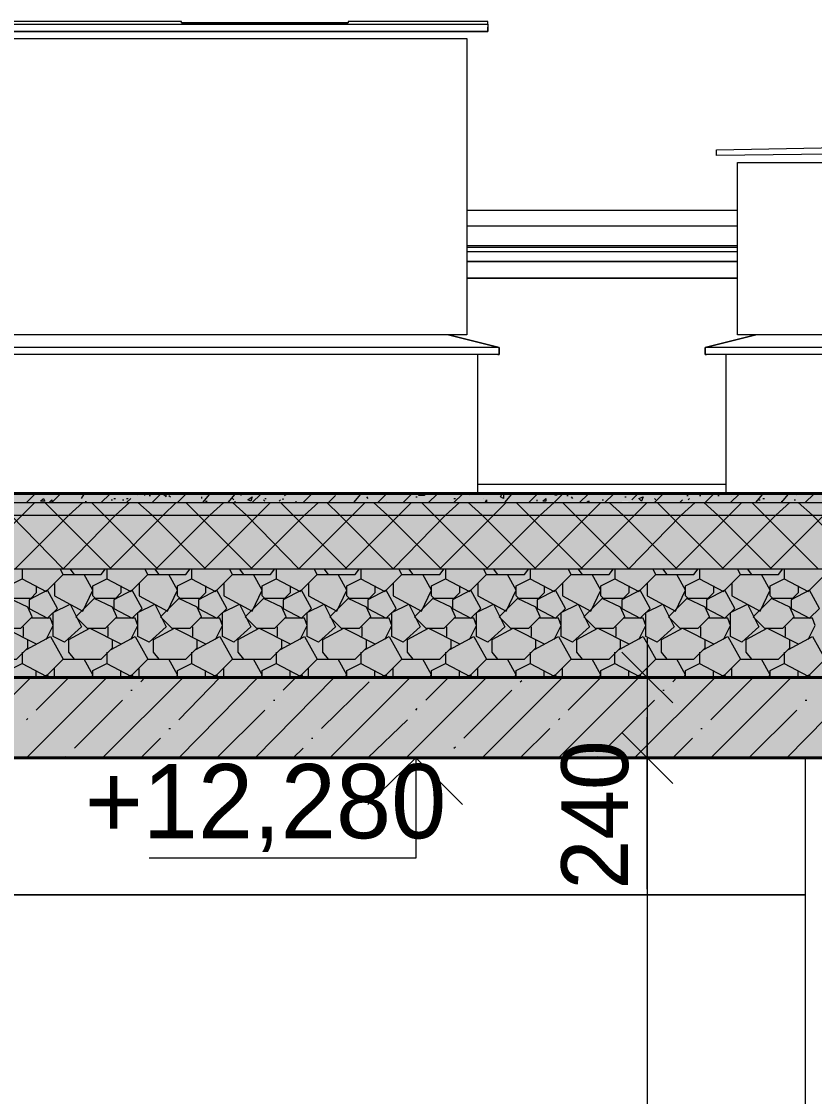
# Model space of a CAD drawing. Header units: millimetres. Extents: x -136833 to 49383, y -8033 to 344618.
# Drawn here: x -98698 to -96319, y 59918 to 63144 of the extents above; entities that cross this region are included whole.
import ezdxf

# ---------------------------------------------------------------- set-up
doc = ezdxf.new("R2010")
doc.units = ezdxf.units.MM
doc.layers.add('PDF _Геометрия', color=7, linetype='Continuous', true_color=0x1d1d1d)
doc.layers.add('PDF _Сплошная заливка', color=7, linetype='Continuous', true_color=0xffffff)
doc.layers.add('PDF _Текст', color=7, linetype='Continuous')

msp = doc.modelspace()

# ---------------------------------------------------------------- hatches: boundary and pattern name
at = {"layer": 'PDF _Сплошная заливка', "transparency": 33554559}
h = msp.add_hatch(color=256, dxfattribs=at)
h.paths.add_polyline_path([(-102920.0156825811, 61742.44680324777), (-103025.8424286877, 61746.67987309203), (-103135.9022446387, 61746.67987309203), (-103135.9022446387, 61725.5145238707), (-103038.5416382205, 61725.5145238707), (-102945.4141016467, 61721.28145402644), (-102848.0534952286, 61717.04838418216), (-102754.9259586547, 61712.81531433791), (-102657.5653522366, 61708.58224449364), (-102564.4378156627, 61704.34917464937), (-90026.08493694625, 61700.11610480511), (-90026.08493694625, 61725.5145238707), (-102598.3023744169, 61729.74759371496), (-102809.9558666302, 61738.2137334035)])
h.paths.add_polyline_path([(-83325.13537347288, 61700.11610480511), (-83325.13537347288, 61725.5145238707), (-85666.02299735206, 61725.5145238707), (-85666.02299735206, 61700.11610480511)])
h.paths.add_polyline_path([(-78033.79806814012, 61725.5145238707), (-77805.21229654975, 61725.5145238707), (-77805.21229654975, 61746.67987309203), (-78093.06104595985, 61746.67987309203), (-78385.1428652142, 61742.44680324777), (-78672.99161462432, 61738.2137334035), (-78965.07343387869, 61733.98066355923), (-78965.07343387869, 61708.58224449364)])
h = msp.add_hatch(color=256, dxfattribs=at)
h.paths.add_polyline_path([(-102598.3023744169, 61704.34917464937), (-103042.7747080648, 61725.5145238707), (-103135.9022446387, 61725.5145238707), (-103135.9022446387, 61683.18382542804), (-103025.8424286877, 61683.18382542804), (-102920.0156825811, 61678.95075558377), (-102809.9558666302, 61674.7176857395), (-102598.3023744169, 61666.25154605097), (-90026.08493694625, 61662.01847620671), (-90026.08493694625, 61700.11610480511)])
h.paths.add_polyline_path([(-83325.13537347288, 61662.01847620671), (-83325.13537347288, 61700.11610480511), (-85666.02299735206, 61700.11610480511), (-85666.02299735206, 61662.01847620671)])
h.paths.add_polyline_path([(-78033.79806814012, 61683.18382542804), (-77805.21229654975, 61683.18382542804), (-77805.21229654975, 61725.5145238707), (-78033.79806814012, 61725.5145238707), (-78965.07343387869, 61708.58224449364), (-78965.07343387869, 61666.25154605097)])
h = msp.add_hatch(color=256, dxfattribs=at)
h.paths.add_polyline_path([(-102920.0156825811, 61678.95075558377), (-103025.8424286877, 61683.18382542804), (-103135.9022446387, 61683.18382542804), (-103135.9022446387, 61522.32717134593), (-103025.8424286877, 61522.32717134593), (-102920.0156825811, 61518.09410150167), (-102809.9558666302, 61513.8610316574), (-102598.3023744169, 61505.39489196886), (-90026.08493694625, 61501.1618221246), (-90026.08493694625, 61662.01847620671), (-102598.3023744169, 61666.25154605097), (-102809.9558666302, 61674.7176857395)])
h.paths.add_polyline_path([(-83325.13537347288, 61501.1618221246), (-83325.13537347288, 61662.01847620671), (-85666.02299735206, 61662.01847620671), (-85666.02299735206, 61501.1618221246)])
h.paths.add_polyline_path([(-78093.06104595985, 61522.32717134593), (-77805.21229654975, 61522.32717134593), (-77805.21229654975, 61683.18382542804), (-78033.79806814012, 61683.18382542804), (-78965.07343387869, 61666.25154605097), (-78965.07343387869, 61509.62796181313), (-78672.99161462432, 61513.8610316574), (-78385.1428652142, 61518.09410150167)])
h = msp.add_hatch(color=256, dxfattribs=at)
h.paths.add_polyline_path([(-90026.08493694625, 61175.2154441161), (-90026.08493694625, 61501.1618221246), (-102598.3023744169, 61505.39489196886), (-102809.9558666302, 61513.8610316574), (-102920.0156825811, 61518.09410150167), (-103025.8424286877, 61522.32717134593), (-103135.9022446387, 61522.32717134593), (-103135.9022446387, 61175.2154441161)])
h.paths.add_polyline_path([(-83325.13537347288, 61175.2154441161), (-83325.13537347288, 61501.1618221246), (-85666.02299735206, 61501.1618221246), (-85666.02299735206, 61175.2154441161)])
h.paths.add_polyline_path([(-78965.07343387869, 61509.62796181313), (-78965.07343387869, 61175.2154441161), (-77805.21229654975, 61175.2154441161), (-77805.21229654975, 61522.32717134593), (-78093.06104595985, 61522.32717134593), (-78385.1428652142, 61518.09410150167), (-78672.99161462432, 61513.8610316574)])
h = msp.add_hatch(color=256, dxfattribs=at)
h.paths.add_polyline_path([(-89594.3118128311, 60933.93046299292), (-89594.3118128311, 61174.94611923026), (-103546.0112988801, 61174.94611923026), (-103546.0112988801, 60933.93046299292)])
h.paths.add_polyline_path([(146.768885612255, 60933.93046299292), (146.768885612255, 61174.94611923026), (-22999.65702283529, 61174.94611923026), (-22999.65702283529, 60933.93046299292)])
h.paths.add_polyline_path([(-23351.00181990939, 60933.93046299292), (-23351.00181990939, 61174.94611923026), (-26352.24833949412, 61174.94611923026), (-26352.24833949412, 60933.93046299292)])
h.paths.add_polyline_path([(-26398.81210778105, 60933.93046299292), (-26398.81210778105, 61174.94611923026), (-44097.27712665802, 61174.94611923026), (-44097.27712665802, 60933.93046299292)])
h.paths.add_polyline_path([(-45350.26580056082, 60933.93046299292), (-45350.26580056082, 61174.94611923026), (-51128.40613798419, 61174.94611923026), (-51128.40613798419, 60933.93046299292)])
h.paths.add_polyline_path([(-77398.8375915002, 60933.93046299292), (-77398.8375915002, 61174.94611923026), (-79396.84655799383, 61174.94611923026), (-79396.84655799383, 60933.93046299292)])
h.paths.add_polyline_path([(-82897.59531920198, 60933.93046299292), (-82897.59531920198, 61174.94611923026), (-86097.79612146723, 61174.94611923026), (-86097.79612146723, 60933.93046299292)])

# ---------------------------------------------------------------- linework, layer by layer
at = {"layer": 'PDF _Геометрия', "color": 7, "lineweight": 9}
for points in [[(-101260.6523036287, 63135.12678201134), (-97298.49892939557, 63135.12678201134), (-97298.49892939557, 63143.59292169987), (-97717.57284397793, 63143.59292169987), (-97717.57284397793, 63139.3598518556), (-98217.07508560133, 63139.3598518556), (-98217.07508560133, 63143.59292169987), (-98885.9001209954, 63143.59292169987), (-98885.9001209954, 63139.3598518556), (-99385.40236261881, 63139.3598518556), (-99385.40236261881, 63143.59292169987), (-100096.5580964555, 63143.59292169987), (-100397.1060553984, 63143.59292169987), (-101260.6523036287, 63143.59292169987)], [(-97463.58865332196, 62203.85141627279), (-101201.389325809, 62203.85141627279), (-101201.389325809, 63092.79608356869), (-97463.58865332196, 63092.79608356869), (-97361.99497705957, 63092.79608356869), (-97361.99497705957, 62203.85141627279)], [(-95931.2173696976, 62771.08277540445), (-95249.69312477074, 62758.38356587165), (-95249.69312477074, 62741.45128649459), (-95931.2173696976, 62749.91742618313), (-96180.9684905093, 62745.68435633885), (-95931.2173696976, 62749.91742618313), (-96612.74161462445, 62741.45128649459), (-96612.74161462445, 62758.38356587165)], [(-95414.78284869713, 62203.85141627279), (-96549.24556696045, 62203.85141627279), (-96549.24556696045, 62720.28593727326), (-95414.78284869713, 62720.28593727326), (-95308.95610259047, 62720.28593727326), (-95308.95610259047, 62203.85141627279)], [(-97361.99497705957, 62423.97104817462), (-96549.24556696045, 62423.97104817462)], [(-97361.99497705957, 62373.17421004343), (-96549.24556696045, 62373.17421004343)], [(-96346.05821443569, 60523.32268809911), (-103047.0077779091, 60523.32268809911)]]:
    msp.add_lwpolyline(points, close=True, dxfattribs=at)
for points in [[(-97298.49892939557, 63135.12678201134), (-97298.49892939557, 63113.96143279001), (-101260.6523036287, 63113.96143279001), (-101260.6523036287, 63126.6606423228)], [(-101260.6523036287, 63135.12678201134), (-101260.6523036287, 63113.96143279001), (-97298.49892939557, 63113.96143279001), (-97298.49892939557, 63126.6606423228)], [(-98217.07508560133, 63139.3598518556), (-97717.57284397793, 63139.3598518556)], [(-96549.24556696045, 62576.36156256821), (-97361.99497705957, 62576.36156256821)], [(-96549.24556696045, 62529.79779428128), (-97361.99497705957, 62529.79779428128)], [(-96549.24556696045, 62470.53481646155), (-97361.99497705957, 62470.53481646155)], [(-97361.99497705957, 62466.30174661728), (-96549.24556696045, 62466.30174661728)], [(-97361.99497705957, 62453.60253708448), (-96549.24556696045, 62453.60253708448)], [(-103127.4361049501, 61755.14601278055), (-103127.4361049501, 62373.17421004343), (-103131.6691747944, 62373.17421004343), (-103135.9022446387, 62373.17421004343), (-103144.3683843272, 62373.17421004343), (-103296.7588987208, 62373.17421004343), (-103296.7588987208, 61175.2154441161), (-103144.3683843272, 61175.2154441161), (-103135.9022446387, 61175.2154441161), (-90026.08493694625, 61175.2154441161), (-90026.08493694625, 61501.1618221246), (-90026.08493694625, 61662.01847620671), (-90026.08493694625, 61700.11610480511), (-90026.08493694625, 61725.5145238707), (-90026.08493694625, 61729.74759371496), (-102598.3023744169, 61729.74759371496), (-103127.4361049501, 61755.14601278055), (-101235.2538845631, 61755.14601278055)], [(-97268.86744048572, 62144.58843845306), (-97264.63437064145, 62144.58843845306), (-97264.63437064145, 62165.75378767438), (-97417.02488503503, 62203.85141627279), (-97264.63437064145, 62165.75378767438), (-101294.5168623829, 62165.75378767438), (-101142.1263479893, 62203.85141627279), (-101294.5168623829, 62165.75378767438), (-101294.5168623829, 62144.58843845306), (-101290.2837925386, 62144.58843845306)], [(-95215.8285660166, 62165.75378767438), (-95215.8285660166, 62144.58843845306), (-96646.60617337859, 62144.58843845306), (-96646.60617337859, 62165.75378767438), (-96494.215658985, 62203.85141627279), (-96646.60617337859, 62165.75378767438), (-96646.60617337859, 62144.58843845306), (-96642.37310353431, 62144.58843845306)], [(-95368.2190804102, 62203.85141627279), (-95215.8285660166, 62165.75378767438), (-96646.60617337859, 62165.75378767438)], [(-97264.63437064145, 62165.75378767438), (-97264.63437064145, 62144.58843845306), (-101294.5168623829, 62144.58843845306), (-101294.5168623829, 62165.75378767438)], [(-97328.13041830545, 61729.74759371496), (-97328.13041830545, 62144.58843845306)], [(-96583.1101257146, 61729.74759371496), (-96583.1101257146, 62144.58843845306)], [(-97328.13041830545, 61755.14601278055), (-96583.1101257146, 61755.14601278055)], [(-96820.1620369935, 61293.74139975555), (-96820.1620369935, 60933.93046299292), (-96820.1620369935, 57056.43848564509), (-96820.1620369935, 56734.72517748085), (-96820.1620369935, 52857.23320013301), (-96820.1620369935, 52535.51989196878), (-96820.1620369935, 48653.79484477669), (-96820.1620369935, 48285.51776832552), (-96820.1620369935, 45136.11380419148)], [(-96714.33529088684, 61175.2154441161), (-96820.1620369935, 61175.2154441161), (-96938.68799263296, 61175.2154441161)], [(-96820.1620369935, 60540.25496747618), (-96820.1620369935, 60997.42651065691), (-96820.1620369935, 61056.68948847664)], [(-96346.05821443569, 60933.93046299292), (-103047.0077779091, 60933.93046299292), (-103047.0077779091, 60523.32268809911)], [(-96773.59826870657, 60933.93046299292), (-97082.612367338, 60933.93046299292), (-97514.38549145315, 60933.93046299292), (-97514.38549145315, 60633.38250405002), (-98314.43569201947, 60633.38250405002)], [(-97366.22804690384, 60933.93046299292), (-97666.77600584674, 60933.93046299292)], [(-96714.33529088684, 60933.93046299292), (-96820.1620369935, 60933.93046299292), (-96938.68799263296, 60933.93046299292)], [(-96244.4645381733, 60933.93046299292), (-96346.05821443569, 60933.93046299292), (-96346.05821443569, 57056.43848564509)]]:
    msp.add_lwpolyline(points, dxfattribs=at)
at = {"layer": 'PDF _Геометрия', "color": 7, "lineweight": 40}
msp.add_lwpolyline([(-91194.41221396372, 60933.93046299292), (-89594.3118128311, 60933.93046299292), (-89594.3118128311, 61175.2154441161), (-103296.7588987208, 61175.2154441161), (-103296.7588987208, 62373.17421004343), (-103546.5100195325, 62373.17421004343), (-103546.5100195325, 61175.2154441161), (-103546.5100195325, 60933.93046299292), (-103546.5100195325, 60353.99989432845), (-103047.0077779091, 60353.99989432845), (-103047.0077779091, 60933.93046299292), (-91693.91445558713, 60933.93046299292), (-91693.91445558713, 59973.0236083445), (-91194.41221396372, 59973.0236083445)], close=True, dxfattribs=at)
at = {"layer": 'PDF _Геометрия', "color": 7, "lineweight": 20}
for points in [[(-103131.6691747944, 61755.14601278055), (-103135.9022446387, 61755.14601278055), (-103135.9022446387, 61750.9129429363), (-102598.3023744169, 61725.5145238707), (-90026.08493694625, 61725.5145238707), (-102598.3023744169, 61725.5145238707), (-103135.9022446387, 61746.67987309203), (-103135.9022446387, 61750.9129429363)], [(-103135.9022446387, 61746.67987309203), (-103135.9022446387, 61725.5145238707), (-102598.3023744169, 61700.11610480511), (-90026.08493694625, 61700.11610480511)], [(-103135.9022446387, 61725.5145238707), (-103135.9022446387, 61683.18382542804), (-102598.3023744169, 61662.01847620671), (-90026.08493694625, 61662.01847620671)], [(-103135.9022446387, 61683.18382542804), (-103135.9022446387, 61522.32717134593), (-102598.3023744169, 61501.1618221246), (-90026.08493694625, 61501.1618221246)]]:
    msp.add_lwpolyline(points, dxfattribs=at)
at = {"layer": 'PDF _Геометрия', "lineweight": 9}
for points in [[(-98682.71276847064, 61700.11610480511), (-98657.31434940503, 61725.5145238707)], [(-98614.98365096237, 61700.11610480511), (-98606.51751127384, 61708.58224449364), (-98606.51751127384, 61700.11610480511), (-98581.11909220825, 61725.5145238707)], [(-98517.62304454425, 61712.81531433791), (-98509.15690485571, 61725.5145238707)], [(-98458.36006672452, 61700.11610480511), (-98432.96164765893, 61725.5145238707)], [(-98428.72857781465, 61708.58224449364), (-98424.4955079704, 61708.58224449364)], [(-98420.26243812611, 61712.81531433791), (-98416.02936828186, 61712.81531433791)], [(-98394.86401906052, 61708.58224449364), (-98390.63094921625, 61708.58224449364)], [(-98382.16480952772, 61700.11610480511), (-98369.46559999493, 61712.81531433791)], [(-98382.16480952772, 61712.81531433791), (-98377.93173968347, 61712.81531433791)], [(-98348.3002507736, 61721.28145402644), (-98348.3002507736, 61721.28145402644)], [(-98327.13490155226, 61721.28145402644), (-98327.13490155226, 61725.5145238707)], [(-98314.43569201947, 61721.28145402644), (-98310.2026221752, 61721.28145402644)], [(-98305.96955233093, 61700.11610480511), (-98280.57113326533, 61725.5145238707)], [(-98272.10499357681, 61725.5145238707), (-98263.63885388827, 61717.04838418216), (-98263.63885388827, 61725.5145238707)], [(-98255.17271419974, 61721.28145402644), (-98250.93964435547, 61717.04838418216)], [(-98229.77429513415, 61700.11610480511), (-98204.37587606855, 61725.5145238707)], [(-98157.81210778162, 61717.04838418216), (-98157.81210778162, 61712.81531433791)], [(-98153.57903793735, 61700.11610480511), (-98132.41368871601, 61725.5145238707)], [(-98145.11289824882, 61704.34917464937), (-98140.87982840455, 61704.34917464937)], [(-98077.38378074055, 61700.11610480511), (-98056.21843151923, 61725.5145238707)], [(-98064.68457120776, 61712.81531433791), (-98060.4515013635, 61708.58224449364)], [(-98056.21843151923, 61700.11610480511), (-98056.21843151923, 61704.34917464937)], [(-98039.28615214216, 61725.5145238707), (-98039.28615214216, 61721.28145402644)], [(-98005.42159338803, 61700.11610480511), (-97980.02317432244, 61725.5145238707)], [(-97971.55703463391, 61708.58224449364), (-97967.32396478964, 61704.34917464937)], [(-97967.32396478964, 61712.81531433791), (-97963.09089494537, 61712.81531433791)], [(-97924.99326634698, 61704.34917464937), (-97920.76019650271, 61708.58224449364)], [(-97912.29405681418, 61708.58224449364), (-97912.29405681418, 61712.81531433791)], [(-97908.06098696991, 61721.28145402644), (-97903.82791712564, 61725.5145238707)], [(-97874.19642821577, 61704.34917464937), (-97874.19642821577, 61700.11610480511)], [(-97853.03107899445, 61700.11610480511), (-97827.63265992884, 61725.5145238707)], [(-97776.83582179766, 61700.11610480511), (-97755.67047257633, 61721.28145402644)], [(-97700.64056460088, 61700.11610480511), (-97679.47521537954, 61725.5145238707)], [(-97662.54293600247, 61717.04838418216), (-97658.3098661582, 61712.81531433791)], [(-97628.67837724835, 61700.11610480511), (-97603.27995818274, 61725.5145238707)], [(-97603.27995818274, 61704.34917464937), (-97603.27995818274, 61704.34917464937)], [(-97552.48312005155, 61700.11610480511), (-97527.08470098596, 61725.5145238707)], [(-97514.38549145315, 61717.04838418216), (-97510.15242160889, 61717.04838418216)], [(-97488.98707238756, 61725.5145238707), (-97488.98707238756, 61721.28145402644), (-97505.91935176463, 61721.28145402644), (-97505.91935176463, 61725.5145238707)], [(-97476.28786285475, 61700.11610480511), (-97450.88944378917, 61725.5145238707)], [(-97400.09260565796, 61700.11610480511), (-97374.69418659237, 61725.5145238707)], [(-97400.09260565796, 61712.81531433791), (-97395.85953581371, 61712.81531433791)], [(-97353.52883737104, 61721.28145402644), (-97353.52883737104, 61721.28145402644)], [(-97311.19813892838, 61712.81531433791), (-97311.19813892838, 61712.81531433791)], [(-97306.96506908411, 61700.11610480511), (-97302.73199923984, 61708.58224449364), (-97302.73199923984, 61700.11610480511)], [(-97302.73199923984, 61501.1618221246), (-97141.87534515772, 61662.01847620671), (-97099.54464671508, 61700.11610480511), (-97074.14622764947, 61725.5145238707)], [(-97251.93516110865, 61725.5145238707), (-97251.93516110865, 61712.81531433791), (-97260.40130079718, 61717.04838418216), (-97256.16823095293, 61725.5145238707)], [(-97247.7020912644, 61700.11610480511), (-97226.53674204304, 61725.5145238707)], [(-97175.73990391186, 61700.11610480511), (-97150.34148484626, 61725.5145238707)], [(-97150.34148484626, 61704.34917464937), (-97150.34148484626, 61708.58224449364)], [(-97099.54464671508, 61725.5145238707), (-97095.3115768708, 61721.28145402644)], [(-97091.07850702654, 61721.28145402644), (-97091.07850702654, 61725.5145238707)], [(-97061.44701811667, 61721.28145402644), (-97057.2139482724, 61721.28145402644)], [(-97048.74780858387, 61717.04838418216), (-97044.51473873961, 61712.81531433791)], [(-97023.34938951828, 61700.11610480511), (-96997.95097045269, 61725.5145238707)], [(-97002.18404029694, 61700.11610480511), (-96997.95097045269, 61704.34917464937), (-96997.95097045269, 61700.11610480511)], [(-96997.95097045269, 61704.34917464937), (-96993.7179006084, 61704.34917464937)], [(-96955.62027201001, 61708.58224449364), (-96951.38720216576, 61708.58224449364)], [(-96947.15413232148, 61700.11610480511), (-96921.75571325589, 61725.5145238707)], [(-96887.89115450176, 61717.04838418216), (-96883.65808465748, 61717.04838418216)], [(-96866.72580528042, 61708.58224449364), (-96849.79352590337, 61725.5145238707)], [(-96798.99668777216, 61700.11610480511), (-96773.59826870657, 61725.5145238707)], [(-96798.99668777216, 61712.81531433791), (-96794.7636179279, 61708.58224449364)], [(-96756.66598932951, 61725.5145238707), (-96756.66598932951, 61725.5145238707)], [(-96722.80143057537, 61700.11610480511), (-96714.33529088684, 61708.58224449364)], [(-96701.63608135405, 61721.28145402644), (-96697.40301150977, 61721.28145402644)], [(-96697.40301150977, 61708.58224449364), (-96693.16994166552, 61712.81531433791)], [(-96663.53845275566, 61721.28145402644), (-96659.30538291138, 61721.28145402644)], [(-96646.60617337859, 61700.11610480511), (-96621.20775431299, 61725.5145238707)], [(-96608.5085447802, 61721.28145402644), (-96604.27547493592, 61721.28145402644)], [(-96570.41091618179, 61700.11610480511), (-96545.0124971162, 61725.5145238707)], [(-96566.17784633752, 61717.04838418216), (-96566.17784633752, 61717.04838418216)], [(-96494.215658985, 61700.11610480511), (-96473.05030976367, 61725.5145238707)], [(-96485.74951929647, 61708.58224449364), (-96481.5164494522, 61708.58224449364)], [(-96473.05030976367, 61712.81531433791), (-96468.8172399194, 61712.81531433791)], [(-96418.0204017882, 61704.34917464937), (-96418.0204017882, 61700.11610480511), (-96396.85505256688, 61725.5145238707)], [(-96379.92277318981, 61708.58224449364), (-96375.68970334555, 61708.58224449364)], [(-96371.45663350128, 61721.28145402644), (-96371.45663350128, 61721.28145402644)], [(-96367.22356365703, 61700.11610480511), (-96324.89286521435, 61662.01847620671), (-96168.2692809765, 61501.1618221246), (-96011.64569673865, 61662.01847620671), (-95969.314998296, 61700.11610480511), (-95943.9165792304, 61725.5145238707)], [(-96346.05821443569, 61700.11610480511), (-96320.6597953701, 61725.5145238707)], [(-98856.26863208554, 61501.1618221246), (-98695.41197800342, 61662.01847620671), (-98657.31434940503, 61700.11610480511)], [(-98771.60723520021, 61700.11610480511), (-98729.27653675756, 61662.01847620671), (-98572.65295251971, 61501.1618221246), (-98416.02936828186, 61662.01847620671), (-98373.69866983918, 61700.11610480511)], [(-98716.57732722475, 61501.1618221246), (-98555.72067314264, 61662.01847620671), (-98513.38997469998, 61700.11610480511)], [(-98428.72857781465, 61501.1618221246), (-98589.58523189677, 61662.01847620671), (-98627.68286049517, 61700.11610480511)], [(-98289.03727295386, 61501.1618221246), (-98449.89392703598, 61662.01847620671), (-98487.99155563438, 61700.11610480511)], [(-98432.96164765893, 61501.1618221246), (-98272.10499357681, 61662.01847620671), (-98234.0073649784, 61700.11610480511)], [(-98145.11289824882, 61501.1618221246), (-98305.96955233093, 61662.01847620671), (-98348.3002507736, 61700.11610480511)], [(-98293.27034279813, 61501.1618221246), (-98132.41368871601, 61662.01847620671), (-98090.08299027337, 61700.11610480511)], [(-98005.42159338803, 61501.1618221246), (-98166.27824747015, 61662.01847620671), (-98204.37587606855, 61700.11610480511)], [(-98149.34596809308, 61501.1618221246), (-97988.48931401098, 61662.01847620671), (-97950.39168541257, 61700.11610480511)], [(-98064.68457120776, 61700.11610480511), (-98022.3538727651, 61662.01847620671), (-97865.73028852725, 61501.1618221246), (-97704.87363444513, 61662.01847620671), (-97666.77600584674, 61700.11610480511)], [(-98009.6546632323, 61501.1618221246), (-97848.7980091502, 61662.01847620671), (-97806.46731070752, 61700.11610480511)], [(-97980.02317432244, 61700.11610480511), (-97975.79010447816, 61700.11610480511)], [(-97721.8059138222, 61501.1618221246), (-97882.6625679043, 61662.01847620671), (-97920.76019650271, 61700.11610480511)], [(-97781.06889164192, 61700.11610480511), (-97742.97126304352, 61662.01847620671), (-97582.11460896142, 61501.1618221246), (-97425.49102472357, 61662.01847620671), (-97383.1603262809, 61700.11610480511)], [(-97751.43740273206, 61700.11610480511), (-97751.43740273206, 61700.11610480511)], [(-97751.43740273206, 61700.11610480511), (-97751.43740273206, 61700.11610480511)], [(-97726.03898366645, 61501.1618221246), (-97565.18232958435, 61662.01847620671), (-97527.08470098596, 61700.11610480511)], [(-97438.19023425636, 61501.1618221246), (-97599.04688833849, 61662.01847620671), (-97641.37758678113, 61700.11610480511)], [(-97298.49892939557, 61501.1618221246), (-97459.35558347769, 61662.01847620671), (-97497.4532120761, 61700.11610480511)], [(-97442.42330410064, 61501.1618221246), (-97281.56665001852, 61662.01847620671), (-97243.46902142011, 61700.11610480511)], [(-97154.57455469054, 61501.1618221246), (-97315.43120877264, 61662.01847620671), (-97357.76190721532, 61700.11610480511)], [(-97014.88324982976, 61501.1618221246), (-97175.73990391186, 61662.01847620671), (-97213.83753251025, 61700.11610480511)], [(-97158.80762453479, 61501.1618221246), (-96997.95097045269, 61662.01847620671), (-96959.85334185428, 61700.11610480511)], [(-97074.14622764947, 61700.11610480511), (-97036.04859905108, 61662.01847620671), (-96875.19194496896, 61501.1618221246), (-96718.56836073111, 61662.01847620671), (-96676.23766228845, 61700.11610480511)], [(-97019.11631967401, 61501.1618221246), (-96858.2596655919, 61662.01847620671), (-96820.1620369935, 61700.11610480511)], [(-96731.26757026391, 61501.1618221246), (-96892.12422434601, 61662.01847620671), (-96934.45492278869, 61700.11610480511)], [(-96591.57626540313, 61501.1618221246), (-96752.43291948523, 61662.01847620671), (-96790.53054808363, 61700.11610480511)], [(-96735.50064010818, 61501.1618221246), (-96574.64398602606, 61662.01847620671), (-96536.54635742767, 61700.11610480511)], [(-96447.65189069806, 61501.1618221246), (-96608.5085447802, 61662.01847620671), (-96650.83924322284, 61700.11610480511)], [(-96595.8093352474, 61501.1618221246), (-96434.95268116528, 61662.01847620671), (-96392.62198272262, 61700.11610480511)], [(-96583.1101257146, 61700.11610480511), (-96578.87705587033, 61700.11610480511)], [(-96578.87705587033, 61700.11610480511), (-96578.87705587033, 61700.11610480511)], [(-96307.96058583728, 61501.1618221246), (-96468.8172399194, 61662.01847620671), (-96506.91486851781, 61700.11610480511)], [(-96451.88496054235, 61501.1618221246), (-96291.02830646023, 61662.01847620671), (-96252.93067786183, 61700.11610480511)], [(-96333.35900490289, 61700.11610480511), (-96333.35900490289, 61700.11610480511)], [(-98695.41197800342, 61501.1618221246), (-98695.41197800342, 61471.53033321472), (-98623.44979065089, 61433.43270461633), (-98572.65295251971, 61484.22954274753), (-98458.36006672452, 61484.22954274753), (-98445.66085719172, 61501.1618221246)], [(-98598.0513715853, 61458.83112368192), (-98598.0513715853, 61420.73349508353), (-98513.38997469998, 61374.1697267966), (-98483.75848579011, 61437.6657744606), (-98509.15690485571, 61484.22954274753)], [(-98572.65295251971, 61484.22954274753), (-98581.11909220825, 61501.1618221246)], [(-98538.78839376557, 61484.22954274753), (-98551.48760329837, 61501.1618221246)], [(-98441.42778734746, 61501.1618221246), (-98441.42778734746, 61471.53033321472), (-98369.46559999493, 61433.43270461633), (-98318.66876186372, 61484.22954274753), (-98204.37587606855, 61484.22954274753), (-98191.67666653576, 61501.1618221246)], [(-98344.06718092933, 61458.83112368192), (-98344.06718092933, 61420.73349508353), (-98259.40578404401, 61374.1697267966), (-98229.77429513415, 61437.6657744606), (-98255.17271419974, 61484.22954274753)], [(-98318.66876186372, 61484.22954274753), (-98327.13490155226, 61501.1618221246)], [(-98284.80420310961, 61484.22954274753), (-98297.5034126424, 61501.1618221246)], [(-98187.44359669148, 61501.1618221246), (-98187.44359669148, 61471.53033321472), (-98115.48140933896, 61433.43270461633), (-98064.68457120776, 61484.22954274753), (-97950.39168541257, 61484.22954274753), (-97937.69247587977, 61501.1618221246)], [(-98090.08299027337, 61458.83112368192), (-98090.08299027337, 61420.73349508353), (-98005.42159338803, 61374.1697267966), (-97975.79010447816, 61437.6657744606), (-98001.18852354377, 61484.22954274753)], [(-98064.68457120776, 61484.22954274753), (-98073.1507108963, 61501.1618221246)], [(-98030.82001245362, 61484.22954274753), (-98043.51922198644, 61501.1618221246)], [(-97933.45940603552, 61501.1618221246), (-97933.45940603552, 61471.53033321472), (-97861.49721868298, 61433.43270461633), (-97810.70038055179, 61484.22954274753), (-97696.4074947566, 61484.22954274753), (-97683.70828522381, 61501.1618221246)], [(-97836.09879961738, 61458.83112368192), (-97836.09879961738, 61420.73349508353), (-97751.43740273206, 61374.1697267966), (-97721.8059138222, 61437.6657744606), (-97747.2043328878, 61484.22954274753)], [(-97810.70038055179, 61484.22954274753), (-97819.16652024031, 61501.1618221246)], [(-97776.83582179766, 61484.22954274753), (-97789.53503133045, 61501.1618221246)], [(-97679.47521537954, 61501.1618221246), (-97679.47521537954, 61471.53033321472), (-97607.51302802701, 61433.43270461633), (-97556.71618989581, 61484.22954274753), (-97442.42330410064, 61484.22954274753), (-97429.72409456783, 61501.1618221246)], [(-97582.11460896142, 61458.83112368192), (-97582.11460896142, 61420.73349508353), (-97497.4532120761, 61374.1697267966), (-97467.82172316623, 61437.6657744606), (-97493.22014223182, 61484.22954274753)], [(-97556.71618989581, 61484.22954274753), (-97565.18232958435, 61501.1618221246)], [(-97522.85163114169, 61484.22954274753), (-97535.55084067449, 61501.1618221246)], [(-97425.49102472357, 61501.1618221246), (-97425.49102472357, 61471.53033321472), (-97353.52883737104, 61433.43270461633), (-97302.73199923984, 61484.22954274753), (-97188.43911344465, 61484.22954274753), (-97175.73990391186, 61501.1618221246)], [(-97328.13041830545, 61458.83112368192), (-97328.13041830545, 61420.73349508353), (-97243.46902142011, 61374.1697267966), (-97213.83753251025, 61437.6657744606), (-97239.23595157586, 61484.22954274753)], [(-97302.73199923984, 61484.22954274753), (-97311.19813892838, 61501.1618221246)], [(-97268.86744048572, 61484.22954274753), (-97281.56665001852, 61501.1618221246)], [(-97171.5068340676, 61501.1618221246), (-97171.5068340676, 61471.53033321472), (-97099.54464671508, 61433.43270461633), (-97048.74780858387, 61484.22954274753), (-96934.45492278869, 61484.22954274753), (-96921.75571325589, 61501.1618221246)], [(-97074.14622764947, 61458.83112368192), (-97074.14622764947, 61420.73349508353), (-96989.48483076415, 61374.1697267966), (-96959.85334185428, 61437.6657744606), (-96985.25176091988, 61484.22954274753)], [(-97048.74780858387, 61484.22954274753), (-97057.2139482724, 61501.1618221246)], [(-97014.88324982976, 61484.22954274753), (-97027.58245936254, 61501.1618221246)], [(-96917.52264341162, 61501.1618221246), (-96917.52264341162, 61471.53033321472), (-96845.56045605909, 61433.43270461633), (-96794.7636179279, 61484.22954274753), (-96680.47073213272, 61484.22954274753), (-96667.77152259991, 61501.1618221246)], [(-96820.1620369935, 61458.83112368192), (-96820.1620369935, 61420.73349508353), (-96735.50064010818, 61374.1697267966), (-96705.8691511983, 61437.6657744606), (-96731.26757026391, 61484.22954274753)], [(-96794.7636179279, 61484.22954274753), (-96803.22975761644, 61501.1618221246)], [(-96760.89905917377, 61484.22954274753), (-96773.59826870657, 61501.1618221246)], [(-96663.53845275566, 61501.1618221246), (-96663.53845275566, 61471.53033321472), (-96591.57626540313, 61433.43270461633), (-96540.77942727192, 61484.22954274753), (-96426.48654147674, 61484.22954274753), (-96413.78733194395, 61501.1618221246)], [(-96566.17784633752, 61458.83112368192), (-96566.17784633752, 61420.73349508353), (-96481.5164494522, 61374.1697267966), (-96451.88496054235, 61437.6657744606), (-96477.28337960794, 61484.22954274753)], [(-96540.77942727192, 61484.22954274753), (-96549.24556696045, 61501.1618221246)], [(-96506.91486851781, 61484.22954274753), (-96519.6140780506, 61501.1618221246)], [(-96409.55426209967, 61501.1618221246), (-96409.55426209967, 61471.53033321472), (-96337.59207474715, 61433.43270461633), (-96286.79523661596, 61484.22954274753), (-96172.50235082078, 61484.22954274753), (-96159.80314128796, 61501.1618221246)], [(-98653.08127956076, 61450.36498399339), (-98653.08127956076, 61429.19963477206), (-98670.01355893782, 61412.26735539499), (-98729.27653675756, 61412.26735539499), (-98737.74267644608, 61420.73349508353), (-98737.74267644608, 61450.36498399339), (-98695.41197800342, 61471.53033321472)], [(-98399.09708890479, 61450.36498399339), (-98399.09708890479, 61429.19963477206), (-98416.02936828186, 61412.26735539499), (-98475.29234610157, 61412.26735539499), (-98483.75848579011, 61420.73349508353), (-98483.75848579011, 61450.36498399339), (-98441.42778734746, 61471.53033321472)], [(-98145.11289824882, 61450.36498399339), (-98145.11289824882, 61429.19963477206), (-98162.04517762589, 61412.26735539499), (-98221.30815544561, 61412.26735539499), (-98229.77429513415, 61420.73349508353), (-98229.77429513415, 61450.36498399339), (-98187.44359669148, 61471.53033321472)], [(-97891.12870759284, 61450.36498399339), (-97891.12870759284, 61429.19963477206), (-97908.06098696991, 61412.26735539499), (-97967.32396478964, 61412.26735539499), (-97975.79010447816, 61420.73349508353), (-97975.79010447816, 61450.36498399339), (-97933.45940603552, 61471.53033321472)], [(-97637.14451693688, 61450.36498399339), (-97637.14451693688, 61429.19963477206), (-97654.07679631394, 61412.26735539499), (-97713.33977413367, 61412.26735539499), (-97721.8059138222, 61420.73349508353), (-97721.8059138222, 61450.36498399339), (-97679.47521537954, 61471.53033321472)], [(-97383.1603262809, 61450.36498399339), (-97383.1603262809, 61429.19963477206), (-97400.09260565796, 61412.26735539499), (-97459.35558347769, 61412.26735539499), (-97467.82172316623, 61420.73349508353), (-97467.82172316623, 61450.36498399339), (-97425.49102472357, 61471.53033321472)], [(-97129.17613562493, 61450.36498399339), (-97129.17613562493, 61429.19963477206), (-97146.108415002, 61412.26735539499), (-97205.37139282172, 61412.26735539499), (-97213.83753251025, 61420.73349508353), (-97213.83753251025, 61450.36498399339), (-97171.5068340676, 61471.53033321472)], [(-96875.19194496896, 61450.36498399339), (-96875.19194496896, 61429.19963477206), (-96892.12422434601, 61412.26735539499), (-96951.38720216576, 61412.26735539499), (-96959.85334185428, 61420.73349508353), (-96959.85334185428, 61450.36498399339), (-96917.52264341162, 61471.53033321472)], [(-96621.20775431299, 61450.36498399339), (-96621.20775431299, 61429.19963477206), (-96638.14003369006, 61412.26735539499), (-96697.40301150977, 61412.26735539499), (-96705.8691511983, 61420.73349508353), (-96705.8691511983, 61450.36498399339), (-96663.53845275566, 61471.53033321472)], [(-96367.22356365703, 61450.36498399339), (-96367.22356365703, 61429.19963477206), (-96384.15584303408, 61412.26735539499), (-96443.41882085381, 61412.26735539499), (-96451.88496054235, 61420.73349508353), (-96451.88496054235, 61450.36498399339), (-96409.55426209967, 61471.53033321472)], [(-98623.44979065089, 61289.50832991128), (-98602.28444142957, 61331.83902835394), (-98610.7505811181, 61353.00437757528), (-98670.01355893782, 61353.00437757528)], [(-98369.46559999493, 61289.50832991128), (-98348.3002507736, 61331.83902835394), (-98356.76639046213, 61353.00437757528), (-98416.02936828186, 61353.00437757528)], [(-98115.48140933896, 61289.50832991128), (-98094.31606011762, 61331.83902835394), (-98102.78219980616, 61353.00437757528), (-98162.04517762589, 61353.00437757528)], [(-97861.49721868298, 61289.50832991128), (-97840.33186946166, 61331.83902835394), (-97848.7980091502, 61353.00437757528), (-97908.06098696991, 61353.00437757528)], [(-97607.51302802701, 61289.50832991128), (-97586.34767880567, 61331.83902835394), (-97594.8138184942, 61353.00437757528), (-97654.07679631394, 61353.00437757528)], [(-97353.52883737104, 61289.50832991128), (-97332.36348814971, 61331.83902835394), (-97340.82962783825, 61353.00437757528), (-97400.09260565796, 61353.00437757528)], [(-97099.54464671508, 61289.50832991128), (-97078.37929749374, 61331.83902835394), (-97086.84543718227, 61353.00437757528), (-97146.108415002, 61353.00437757528)], [(-96845.56045605909, 61289.50832991128), (-96824.39510683776, 61331.83902835394), (-96832.8612465263, 61353.00437757528), (-96892.12422434601, 61353.00437757528)], [(-96591.57626540313, 61289.50832991128), (-96570.41091618179, 61331.83902835394), (-96578.87705587033, 61353.00437757528), (-96638.14003369006, 61353.00437757528)], [(-96337.59207474715, 61289.50832991128), (-96316.42672552582, 61331.83902835394), (-96324.89286521435, 61353.00437757528), (-96384.15584303408, 61353.00437757528)], [(-98792.77258442155, 61230.24535209155), (-98809.7048637986, 61251.41070131289), (-98809.7048637986, 61289.50832991128), (-98746.20881613462, 61323.37288866541), (-98653.08127956076, 61276.80912037848)], [(-98691.17890815917, 61297.97446959982), (-98691.17890815917, 61327.60595850967)], [(-98538.78839376557, 61230.24535209155), (-98555.72067314264, 61251.41070131289), (-98555.72067314264, 61289.50832991128), (-98492.22462547864, 61323.37288866541), (-98399.09708890479, 61276.80912037848)], [(-98437.19471750318, 61297.97446959982), (-98437.19471750318, 61327.60595850967)], [(-98284.80420310961, 61230.24535209155), (-98301.73648248667, 61251.41070131289), (-98301.73648248667, 61289.50832991128), (-98238.24043482267, 61323.37288866541), (-98145.11289824882, 61276.80912037848)], [(-98183.21052684722, 61297.97446959982), (-98183.21052684722, 61327.60595850967)], [(-98030.82001245362, 61230.24535209155), (-98047.7522918307, 61251.41070131289), (-98047.7522918307, 61289.50832991128), (-97984.2562441667, 61323.37288866541), (-97891.12870759284, 61276.80912037848)], [(-97929.22633619125, 61297.97446959982), (-97929.22633619125, 61327.60595850967)], [(-97776.83582179766, 61230.24535209155), (-97793.76810117473, 61251.41070131289), (-97793.76810117473, 61289.50832991128), (-97730.27205351074, 61323.37288866541), (-97637.14451693688, 61276.80912037848)], [(-97675.24214553527, 61297.97446959982), (-97675.24214553527, 61327.60595850967)], [(-97522.85163114169, 61230.24535209155), (-97539.78391051874, 61251.41070131289), (-97539.78391051874, 61289.50832991128), (-97476.28786285475, 61323.37288866541), (-97383.1603262809, 61276.80912037848)], [(-97421.2579548793, 61297.97446959982), (-97421.2579548793, 61327.60595850967)], [(-97268.86744048572, 61230.24535209155), (-97285.79971986279, 61251.41070131289), (-97285.79971986279, 61289.50832991128), (-97222.30367219879, 61323.37288866541), (-97129.17613562493, 61276.80912037848)], [(-97167.27376422333, 61297.97446959982), (-97167.27376422333, 61327.60595850967)], [(-97014.88324982976, 61230.24535209155), (-97031.81552920681, 61251.41070131289), (-97031.81552920681, 61289.50832991128), (-96968.31948154281, 61323.37288866541), (-96875.19194496896, 61276.80912037848)], [(-96913.28957356737, 61297.97446959982), (-96913.28957356737, 61327.60595850967)], [(-96760.89905917377, 61230.24535209155), (-96777.83133855084, 61251.41070131289), (-96777.83133855084, 61289.50832991128), (-96714.33529088684, 61323.37288866541), (-96621.20775431299, 61276.80912037848)], [(-96659.30538291138, 61297.97446959982), (-96659.30538291138, 61327.60595850967)], [(-96506.91486851781, 61230.24535209155), (-96523.84714789486, 61251.41070131289), (-96523.84714789486, 61289.50832991128), (-96460.35110023088, 61323.37288866541), (-96367.22356365703, 61276.80912037848)], [(-96405.32119225542, 61297.97446959982), (-96405.32119225542, 61327.60595850967)], [(-98949.3961686594, 61251.41070131289), (-98949.3961686594, 61217.54614255876), (-98877.43398130688, 61179.44851396037), (-98826.63714317567, 61230.24535209155), (-98712.3442573805, 61230.24535209155), (-98678.47969862635, 61264.10991084569), (-98678.47969862635, 61289.50832991128)], [(-98695.41197800342, 61251.41070131289), (-98695.41197800342, 61217.54614255876), (-98623.44979065089, 61179.44851396037), (-98572.65295251971, 61230.24535209155), (-98458.36006672452, 61230.24535209155), (-98424.4955079704, 61264.10991084569), (-98424.4955079704, 61289.50832991128)], [(-98682.71276847064, 61259.87684100141), (-98610.7505811181, 61297.97446959982), (-98572.65295251971, 61230.24535209155)], [(-98441.42778734746, 61251.41070131289), (-98441.42778734746, 61217.54614255876), (-98369.46559999493, 61179.44851396037), (-98318.66876186372, 61230.24535209155), (-98204.37587606855, 61230.24535209155), (-98170.51131731442, 61264.10991084569), (-98170.51131731442, 61289.50832991128)], [(-98428.72857781465, 61259.87684100141), (-98356.76639046213, 61297.97446959982), (-98318.66876186372, 61230.24535209155)], [(-98187.44359669148, 61251.41070131289), (-98187.44359669148, 61217.54614255876), (-98115.48140933896, 61179.44851396037), (-98064.68457120776, 61230.24535209155), (-97950.39168541257, 61230.24535209155), (-97916.52712665845, 61264.10991084569), (-97916.52712665845, 61289.50832991128)], [(-98174.74438715869, 61259.87684100141), (-98102.78219980616, 61297.97446959982), (-98064.68457120776, 61230.24535209155)], [(-97933.45940603552, 61251.41070131289), (-97933.45940603552, 61217.54614255876), (-97861.49721868298, 61179.44851396037), (-97810.70038055179, 61230.24535209155), (-97696.4074947566, 61230.24535209155), (-97662.54293600247, 61264.10991084569), (-97662.54293600247, 61289.50832991128)], [(-97920.76019650271, 61259.87684100141), (-97848.7980091502, 61297.97446959982), (-97810.70038055179, 61230.24535209155)], [(-97679.47521537954, 61251.41070131289), (-97679.47521537954, 61217.54614255876), (-97607.51302802701, 61179.44851396037), (-97556.71618989581, 61230.24535209155), (-97442.42330410064, 61230.24535209155), (-97408.5587453465, 61264.10991084569), (-97408.5587453465, 61289.50832991128)], [(-97666.77600584674, 61259.87684100141), (-97594.8138184942, 61297.97446959982), (-97556.71618989581, 61230.24535209155)], [(-97425.49102472357, 61251.41070131289), (-97425.49102472357, 61217.54614255876), (-97353.52883737104, 61179.44851396037), (-97302.73199923984, 61230.24535209155), (-97188.43911344465, 61230.24535209155), (-97154.57455469054, 61264.10991084569), (-97154.57455469054, 61289.50832991128)], [(-97412.79181519077, 61259.87684100141), (-97340.82962783825, 61297.97446959982), (-97302.73199923984, 61230.24535209155)], [(-97171.5068340676, 61251.41070131289), (-97171.5068340676, 61217.54614255876), (-97099.54464671508, 61179.44851396037), (-97048.74780858387, 61230.24535209155), (-96934.45492278869, 61230.24535209155), (-96900.59036403455, 61264.10991084569), (-96900.59036403455, 61289.50832991128)], [(-97158.80762453479, 61259.87684100141), (-97086.84543718227, 61297.97446959982), (-97048.74780858387, 61230.24535209155)], [(-97057.2139482724, 61077.85483769797), (-96959.85334185428, 61175.2154441161), (-96959.85334185428, 61196.38079333743), (-96917.52264341162, 61217.54614255876), (-96845.56045605909, 61179.44851396037), (-96794.7636179279, 61230.24535209155), (-96680.47073213272, 61230.24535209155), (-96646.60617337859, 61264.10991084569), (-96646.60617337859, 61289.50832991128)], [(-96904.82343387883, 61259.87684100141), (-96832.8612465263, 61297.97446959982), (-96794.7636179279, 61230.24535209155)], [(-96663.53845275566, 61251.41070131289), (-96663.53845275566, 61217.54614255876), (-96591.57626540313, 61179.44851396037), (-96540.77942727192, 61230.24535209155), (-96426.48654147674, 61230.24535209155), (-96392.62198272262, 61264.10991084569), (-96392.62198272262, 61289.50832991128)], [(-96650.83924322284, 61259.87684100141), (-96578.87705587033, 61297.97446959982), (-96540.77942727192, 61230.24535209155)], [(-96409.55426209967, 61251.41070131289), (-96409.55426209967, 61217.54614255876), (-96337.59207474715, 61179.44851396037), (-96286.79523661596, 61230.24535209155), (-96172.50235082078, 61230.24535209155), (-96138.63779206664, 61264.10991084569), (-96138.63779206664, 61289.50832991128)], [(-96396.85505256688, 61259.87684100141), (-96324.89286521435, 61297.97446959982), (-96286.79523661596, 61230.24535209155)], [(-96917.52264341162, 61217.54614255876), (-96917.52264341162, 61251.41070131289)], [(-98737.74267644608, 61175.2154441161), (-98737.74267644608, 61196.38079333743), (-98695.41197800342, 61217.54614255876)], [(-98487.99155563438, 61175.2154441161), (-98483.75848579011, 61183.68158380462), (-98509.15690485571, 61230.24535209155)], [(-98483.75848579011, 61175.2154441161), (-98483.75848579011, 61196.38079333743), (-98441.42778734746, 61217.54614255876)], [(-98234.0073649784, 61175.2154441161), (-98229.77429513415, 61183.68158380462), (-98255.17271419974, 61230.24535209155)], [(-98229.77429513415, 61175.2154441161), (-98229.77429513415, 61196.38079333743), (-98187.44359669148, 61217.54614255876)], [(-97980.02317432244, 61175.2154441161), (-97975.79010447816, 61183.68158380462), (-98001.18852354377, 61230.24535209155)], [(-97975.79010447816, 61175.2154441161), (-97975.79010447816, 61196.38079333743), (-97933.45940603552, 61217.54614255876)], [(-97726.03898366645, 61175.2154441161), (-97721.8059138222, 61183.68158380462), (-97747.2043328878, 61230.24535209155)], [(-97721.8059138222, 61175.2154441161), (-97721.8059138222, 61196.38079333743), (-97679.47521537954, 61217.54614255876)], [(-97472.0547930105, 61175.2154441161), (-97467.82172316623, 61183.68158380462), (-97493.22014223182, 61230.24535209155)], [(-97467.82172316623, 61175.2154441161), (-97467.82172316623, 61196.38079333743), (-97425.49102472357, 61217.54614255876)], [(-97218.07060235452, 61175.2154441161), (-97213.83753251025, 61183.68158380462), (-97239.23595157586, 61230.24535209155)], [(-97213.83753251025, 61175.2154441161), (-97213.83753251025, 61196.38079333743), (-97171.5068340676, 61217.54614255876)], [(-96964.08641169855, 61175.2154441161), (-96959.85334185428, 61183.68158380462), (-96985.25176091988, 61230.24535209155)], [(-96710.10222104259, 61175.2154441161), (-96705.8691511983, 61183.68158380462), (-96731.26757026391, 61230.24535209155)], [(-96705.8691511983, 61175.2154441161), (-96705.8691511983, 61196.38079333743), (-96663.53845275566, 61217.54614255876)], [(-96456.1180303866, 61175.2154441161), (-96451.88496054235, 61183.68158380462), (-96477.28337960794, 61230.24535209155)], [(-96451.88496054235, 61175.2154441161), (-96451.88496054235, 61196.38079333743), (-96409.55426209967, 61217.54614255876)], [(-98653.08127956076, 61175.2154441161), (-98653.08127956076, 61196.38079333743)], [(-98598.0513715853, 61175.2154441161), (-98598.0513715853, 61204.84693302596)], [(-98399.09708890479, 61175.2154441161), (-98399.09708890479, 61196.38079333743)], [(-98344.06718092933, 61175.2154441161), (-98344.06718092933, 61204.84693302596)], [(-98145.11289824882, 61175.2154441161), (-98145.11289824882, 61196.38079333743)], [(-98090.08299027337, 61175.2154441161), (-98090.08299027337, 61204.84693302596)], [(-97891.12870759284, 61175.2154441161), (-97891.12870759284, 61196.38079333743)], [(-97836.09879961738, 61175.2154441161), (-97836.09879961738, 61204.84693302596)], [(-97637.14451693688, 61175.2154441161), (-97637.14451693688, 61196.38079333743)], [(-97582.11460896142, 61175.2154441161), (-97582.11460896142, 61204.84693302596)], [(-97383.1603262809, 61175.2154441161), (-97383.1603262809, 61196.38079333743)], [(-97328.13041830545, 61175.2154441161), (-97328.13041830545, 61204.84693302596)], [(-97315.43120877264, 60933.93046299292), (-97074.14622764947, 61175.2154441161), (-97074.14622764947, 61204.84693302596)], [(-97129.17613562493, 61175.2154441161), (-97129.17613562493, 61196.38079333743)], [(-96875.19194496896, 61175.2154441161), (-96875.19194496896, 61196.38079333743)], [(-96820.1620369935, 61175.2154441161), (-96820.1620369935, 61204.84693302596)], [(-96621.20775431299, 61175.2154441161), (-96621.20775431299, 61196.38079333743)], [(-96566.17784633752, 61175.2154441161), (-96566.17784633752, 61204.84693302596)], [(-96367.22356365703, 61175.2154441161), (-96367.22356365703, 61196.38079333743)], [(-98911.29854006099, 60933.93046299292), (-98670.01355893782, 61175.2154441161)], [(-98682.71276847064, 60933.93046299292), (-98441.42778734746, 61175.2154441161)], [(-98653.08127956076, 61077.85483769797), (-98555.72067314264, 61175.2154441161)], [(-98653.08127956076, 61175.2154441161), (-98653.08127956076, 61175.2154441161)], [(-98614.98365096237, 61175.2154441161), (-98619.21672080664, 61183.68158380462), (-98636.1490001837, 61175.2154441161)], [(-98454.12699688025, 60933.93046299292), (-98212.84201575708, 61175.2154441161)], [(-98399.09708890479, 61175.2154441161), (-98399.09708890479, 61175.2154441161)], [(-98360.9994603064, 61175.2154441161), (-98365.23253015066, 61183.68158380462), (-98382.16480952772, 61175.2154441161)], [(-98339.83411108507, 61162.5162345833), (-98327.13490155226, 61175.2154441161)], [(-98225.54122528987, 60933.93046299292), (-97988.48931401098, 61175.2154441161)], [(-98225.54122528987, 61048.22334878811), (-98102.78219980616, 61175.2154441161)], [(-98145.11289824882, 61175.2154441161), (-98145.11289824882, 61175.2154441161)], [(-98107.01526965042, 61175.2154441161), (-98111.24833949469, 61183.68158380462), (-98128.18061887176, 61175.2154441161)], [(-97996.9554536995, 60933.93046299292), (-97759.9035424206, 61175.2154441161)], [(-97912.29405681418, 61137.1178155177), (-97874.19642821577, 61175.2154441161), (-97857.26414883872, 61183.68158380462), (-97853.03107899445, 61175.2154441161)], [(-97891.12870759284, 61175.2154441161), (-97891.12870759284, 61175.2154441161)], [(-97798.00117101899, 61022.82492972252), (-97654.07679631394, 61162.5162345833)], [(-97772.6027519534, 60933.93046299292), (-97531.31777083021, 61175.2154441161)], [(-97637.14451693688, 61175.2154441161), (-97637.14451693688, 61175.2154441161)], [(-97599.04688833849, 61175.2154441161), (-97603.27995818274, 61183.68158380462), (-97620.21223755981, 61175.2154441161)], [(-97544.01698036303, 60933.93046299292), (-97302.73199923984, 61175.2154441161)], [(-97484.75400254328, 61107.48632660782), (-97417.02488503503, 61175.2154441161)], [(-97383.1603262809, 61175.2154441161), (-97383.1603262809, 61175.2154441161)], [(-97345.0626976825, 61175.2154441161), (-97349.29576752678, 61183.68158380462), (-97366.22804690384, 61175.2154441161)], [(-97201.13832297747, 61162.5162345833), (-97196.90525313318, 61166.74930442757)], [(-97129.17613562493, 61175.2154441161), (-97129.17613562493, 61175.2154441161)], [(-97091.07850702654, 61175.2154441161), (-97095.3115768708, 61183.68158380462), (-97112.24385624786, 61175.2154441161)], [(-97086.84543718227, 60933.93046299292), (-96845.56045605909, 61175.2154441161)], [(-96875.19194496896, 61175.2154441161), (-96875.19194496896, 61175.2154441161)], [(-96837.09431637057, 61175.2154441161), (-96841.32738621483, 61183.68158380462), (-96858.2596655919, 61175.2154441161)], [(-96858.2596655919, 60933.93046299292), (-96616.97468446872, 61175.2154441161)], [(-96743.96677979671, 61162.5162345833), (-96731.26757026391, 61175.2154441161)], [(-96629.67389400152, 60933.93046299292), (-96388.38891287835, 61175.2154441161)], [(-96629.67389400152, 61048.22334878811), (-96502.68179867353, 61175.2154441161)], [(-96621.20775431299, 61175.2154441161), (-96621.20775431299, 61175.2154441161)], [(-96583.1101257146, 61175.2154441161), (-96587.34319555886, 61183.68158380462), (-96604.27547493592, 61175.2154441161)], [(-96401.08812241114, 60933.93046299292), (-96164.03621113225, 61175.2154441161)], [(-96367.22356365703, 61175.2154441161), (-96367.22356365703, 61175.2154441161)], [(-96329.12593505862, 61175.2154441161), (-96333.35900490289, 61183.68158380462), (-96350.29128427996, 61175.2154441161)], [(-98369.46559999493, 61137.1178155177), (-98365.23253015066, 61137.1178155177)], [(-97370.4611167481, 60993.19344081265), (-97226.53674204304, 61137.1178155177)], [(-96773.59826870657, 61137.1178155177), (-96769.3651988623, 61137.1178155177)], [(-98538.78839376557, 60963.56195190278), (-98394.86401906052, 61107.48632660782)], [(-97941.92554572405, 61107.48632660782), (-97937.69247587977, 61107.48632660782)], [(-96942.92106247722, 60963.56195190278), (-96798.99668777216, 61107.48632660782)], [(-96346.05821443569, 61107.48632660782), (-96341.82514459142, 61107.48632660782)], [(-98111.24833949469, 60933.93046299292), (-97967.32396478964, 61077.85483769797)], [(-97514.38549145315, 61077.85483769797), (-97510.15242160889, 61082.08790754223)], [(-96515.38100820634, 60933.93046299292), (-96371.45663350128, 61077.85483769797)], [(-98682.71276847064, 61048.22334878811), (-98678.47969862635, 61052.45641863238)], [(-97658.3098661582, 60933.93046299292), (-97539.78391051874, 61048.22334878811)], [(-97086.84543718227, 61048.22334878811), (-97082.612367338, 61052.45641863238)], [(-98339.83411108507, 60933.93046299292), (-98280.57113326533, 60993.19344081265)], [(-98255.17271419974, 61022.82492972252), (-98250.93964435547, 61022.82492972252)], [(-97827.63265992884, 60993.19344081265), (-97823.39959008459, 60993.19344081265)], [(-97201.13832297747, 60933.93046299292), (-97112.24385624786, 61022.82492972252)], [(-96743.96677979671, 60933.93046299292), (-96684.70380197698, 60993.19344081265)], [(-96659.30538291138, 61022.82492972252), (-96655.07231306712, 61022.82492972252)], [(-97882.6625679043, 60933.93046299292), (-97853.03107899445, 60963.56195190278)], [(-97400.09260565796, 60963.56195190278), (-97395.85953581371, 60967.79502174704)], [(-98568.41988267543, 60933.93046299292), (-98564.18681283118, 60938.16353283718)], [(-97429.72409456783, 60933.93046299292), (-97425.49102472357, 60933.93046299292)], [(-96972.55255138708, 60933.93046299292), (-96968.31948154281, 60938.16353283718)]]:
    msp.add_lwpolyline(points, dxfattribs=at)
for points in [[(-98631.91593033943, 61712.81531433791), (-98627.68286049517, 61704.34917464937), (-98640.38207002796, 61704.34917464937)], [(-98504.92383501145, 61704.34917464937), (-98504.92383501145, 61700.11610480511)], [(-98005.42159338803, 61717.04838418216), (-98009.6546632323, 61704.34917464937), (-98018.12080292084, 61708.58224449364)], [(-97124.94306578067, 61712.81531433791), (-97124.94306578067, 61704.34917464937), (-97133.40920546919, 61704.34917464937)], [(-96832.8612465263, 61717.04838418216), (-96837.09431637057, 61704.34917464937), (-96845.56045605909, 61712.81531433791)], [(-98699.64504784769, 61323.37288866541), (-98665.78048909357, 61357.23744741955), (-98678.47969862635, 61386.8689363294), (-98733.50960660182, 61412.26735539499), (-98788.53951457728, 61357.23744741955), (-98754.67495582315, 61323.37288866541)], [(-98674.2466287821, 61408.03428555074), (-98674.2466287821, 61382.63586648514), (-98619.21672080664, 61353.00437757528), (-98589.58523189677, 61382.63586648514), (-98619.21672080664, 61437.6657744606)], [(-98445.66085719172, 61323.37288866541), (-98411.79629843758, 61357.23744741955), (-98424.4955079704, 61386.8689363294), (-98479.52541594586, 61412.26735539499), (-98534.55532392132, 61357.23744741955), (-98500.69076516718, 61323.37288866541)], [(-98420.26243812611, 61408.03428555074), (-98420.26243812611, 61382.63586648514), (-98365.23253015066, 61353.00437757528), (-98335.60104124079, 61382.63586648514), (-98365.23253015066, 61437.6657744606)], [(-98191.67666653576, 61323.37288866541), (-98157.81210778162, 61357.23744741955), (-98170.51131731442, 61386.8689363294), (-98225.54122528987, 61412.26735539499), (-98280.57113326533, 61357.23744741955), (-98246.7065745112, 61323.37288866541)], [(-98166.27824747015, 61408.03428555074), (-98166.27824747015, 61382.63586648514), (-98111.24833949469, 61353.00437757528), (-98081.61685058483, 61382.63586648514), (-98111.24833949469, 61437.6657744606)], [(-97937.69247587977, 61323.37288866541), (-97903.82791712564, 61357.23744741955), (-97916.52712665845, 61386.8689363294), (-97971.55703463391, 61412.26735539499), (-98026.58694260937, 61357.23744741955), (-97992.72238385523, 61323.37288866541)], [(-97912.29405681418, 61408.03428555074), (-97912.29405681418, 61382.63586648514), (-97857.26414883872, 61353.00437757528), (-97827.63265992884, 61382.63586648514), (-97857.26414883872, 61437.6657744606)], [(-97683.70828522381, 61323.37288866541), (-97649.84372646967, 61357.23744741955), (-97662.54293600247, 61386.8689363294), (-97717.57284397793, 61412.26735539499), (-97772.6027519534, 61357.23744741955), (-97738.73819319927, 61323.37288866541)], [(-97658.3098661582, 61408.03428555074), (-97658.3098661582, 61382.63586648514), (-97603.27995818274, 61353.00437757528), (-97573.64846927288, 61382.63586648514), (-97603.27995818274, 61437.6657744606)], [(-97429.72409456783, 61323.37288866541), (-97395.85953581371, 61357.23744741955), (-97408.5587453465, 61386.8689363294), (-97463.58865332196, 61412.26735539499), (-97518.61856129742, 61357.23744741955), (-97484.75400254328, 61323.37288866541)], [(-97404.32567550223, 61408.03428555074), (-97404.32567550223, 61382.63586648514), (-97349.29576752678, 61353.00437757528), (-97319.66427861691, 61382.63586648514), (-97349.29576752678, 61437.6657744606)], [(-97175.73990391186, 61323.37288866541), (-97141.87534515772, 61357.23744741955), (-97154.57455469054, 61386.8689363294), (-97209.60446266599, 61412.26735539499), (-97264.63437064145, 61357.23744741955), (-97230.76981188732, 61323.37288866541)], [(-97150.34148484626, 61408.03428555074), (-97150.34148484626, 61382.63586648514), (-97095.3115768708, 61353.00437757528), (-97065.68008796094, 61382.63586648514), (-97095.3115768708, 61437.6657744606)], [(-96921.75571325589, 61323.37288866541), (-96887.89115450176, 61357.23744741955), (-96900.59036403455, 61386.8689363294), (-96955.62027201001, 61412.26735539499), (-97010.65017998547, 61357.23744741955), (-96976.78562123135, 61323.37288866541)], [(-96896.3572941903, 61408.03428555074), (-96896.3572941903, 61382.63586648514), (-96841.32738621483, 61353.00437757528), (-96811.69589730496, 61382.63586648514), (-96841.32738621483, 61437.6657744606)], [(-96667.77152259991, 61323.37288866541), (-96633.90696384579, 61357.23744741955), (-96646.60617337859, 61386.8689363294), (-96701.63608135405, 61412.26735539499), (-96756.66598932951, 61357.23744741955), (-96722.80143057537, 61323.37288866541)], [(-96642.37310353431, 61408.03428555074), (-96642.37310353431, 61382.63586648514), (-96587.34319555886, 61353.00437757528), (-96557.71170664899, 61382.63586648514), (-96587.34319555886, 61437.6657744606)], [(-96413.78733194395, 61323.37288866541), (-96379.92277318981, 61357.23744741955), (-96392.62198272262, 61386.8689363294), (-96447.65189069806, 61412.26735539499), (-96502.68179867353, 61357.23744741955), (-96468.8172399194, 61323.37288866541)], [(-96388.38891287835, 61408.03428555074), (-96388.38891287835, 61382.63586648514), (-96333.35900490289, 61353.00437757528), (-96303.72751599303, 61382.63586648514), (-96333.35900490289, 61437.6657744606)], [(-98602.28444142957, 61297.97446959982), (-98602.28444142957, 61369.93665695235), (-98551.48760329837, 61395.33507601794), (-98517.62304454425, 61327.60595850967), (-98568.41988267543, 61281.04219022275)], [(-98348.3002507736, 61297.97446959982), (-98348.3002507736, 61369.93665695235), (-98297.5034126424, 61395.33507601794), (-98263.63885388827, 61327.60595850967), (-98314.43569201947, 61281.04219022275)], [(-98094.31606011762, 61297.97446959982), (-98094.31606011762, 61369.93665695235), (-98043.51922198644, 61395.33507601794), (-98009.6546632323, 61327.60595850967), (-98060.4515013635, 61281.04219022275)], [(-97840.33186946166, 61297.97446959982), (-97840.33186946166, 61369.93665695235), (-97789.53503133045, 61395.33507601794), (-97755.67047257633, 61327.60595850967), (-97806.46731070752, 61281.04219022275)], [(-97586.34767880567, 61297.97446959982), (-97586.34767880567, 61369.93665695235), (-97535.55084067449, 61395.33507601794), (-97501.68628192035, 61327.60595850967), (-97552.48312005155, 61281.04219022275)], [(-97332.36348814971, 61297.97446959982), (-97332.36348814971, 61369.93665695235), (-97281.56665001852, 61395.33507601794), (-97247.7020912644, 61327.60595850967), (-97298.49892939557, 61281.04219022275)], [(-97078.37929749374, 61297.97446959982), (-97078.37929749374, 61369.93665695235), (-97027.58245936254, 61395.33507601794), (-96993.7179006084, 61327.60595850967), (-97044.51473873961, 61281.04219022275)], [(-96824.39510683776, 61297.97446959982), (-96824.39510683776, 61369.93665695235), (-96773.59826870657, 61395.33507601794), (-96739.73370995244, 61327.60595850967), (-96790.53054808363, 61281.04219022275)], [(-96570.41091618179, 61297.97446959982), (-96570.41091618179, 61369.93665695235), (-96519.6140780506, 61395.33507601794), (-96485.74951929647, 61327.60595850967), (-96536.54635742767, 61281.04219022275)]]:
    msp.add_lwpolyline(points, close=True, dxfattribs=at)
at = {"layer": 'PDF _Геометрия', "color": 7, "lineweight": 18}
for points in [[(-96743.96677979671, 61099.0201869193), (-96820.1620369935, 61175.2154441161), (-96896.3572941903, 61251.41070131289)], [(-96743.96677979671, 60857.73520579613), (-96820.1620369935, 60933.93046299292), (-96896.3572941903, 61010.12572018972)], [(-97658.3098661582, 60794.23915813214), (-97514.38549145315, 60933.93046299292), (-97374.69418659237, 60794.23915813214)]]:
    msp.add_lwpolyline(points, dxfattribs=at)

# ---------------------------------------------------------------- texts
at = {"layer": 'PDF _Текст', "insert": (-96976.5886090794, 60539.62948080793), "char_height": 200.4231529793928, "attachment_point": 4, "rotation": 90, "style": ''}
msp.add_mtext('240', dxfattribs=at)
at = {"layer": 'PDF _Текст', "insert": (-98507.75951811668, 60783.7372262067), "char_height": 222.6982147375235, "attachment_point": 4, "style": ''}
msp.add_mtext('+12,280', dxfattribs=at)

doc.saveas('drawing.dxf')
